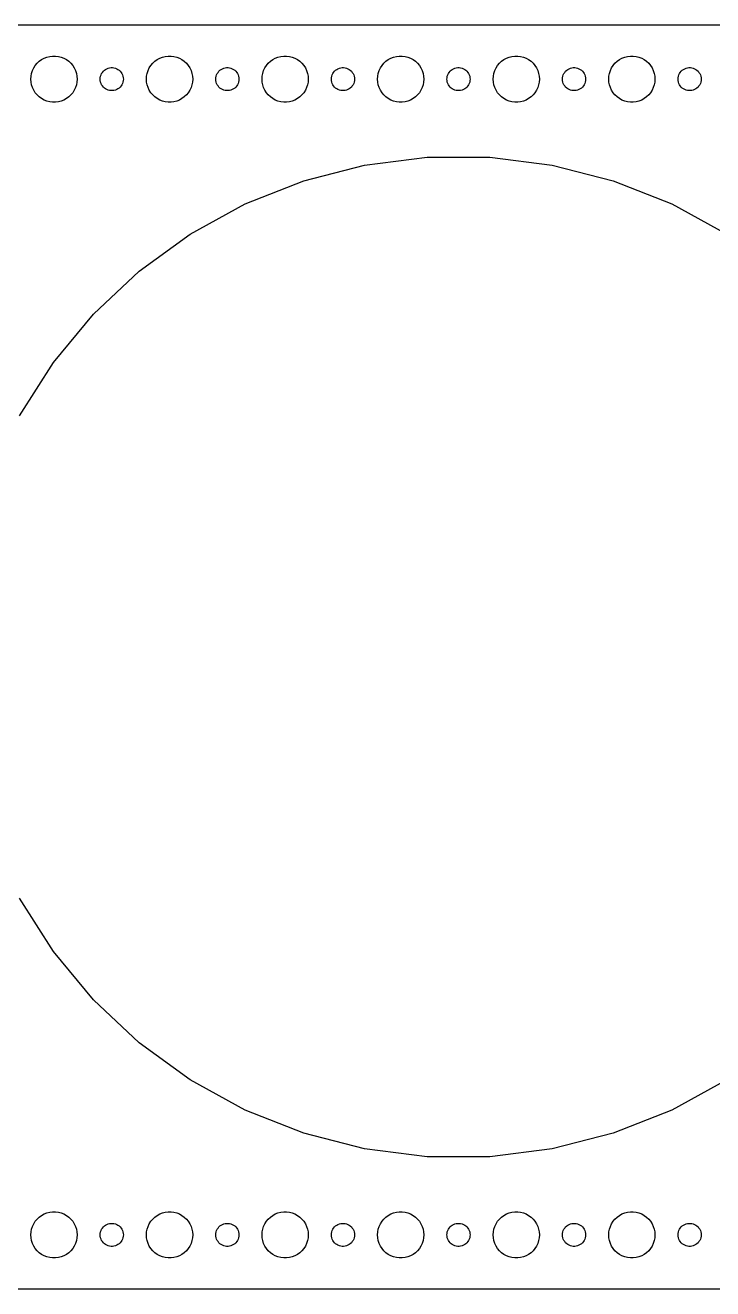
# Model space of a CAD drawing. Header units: metres. Extents: x -344 to 344, y -82 to 82.
# Drawn here: x 78.8 to 168, y -82 to 82 of the extents above; entities that cross this region are included whole.
import ezdxf

# ---------------------------------------------------------------- set-up
doc = ezdxf.new("R2010")
doc.units = ezdxf.units.M

msp = doc.modelspace()

# ---------------------------------------------------------------- linework, layer by layer
for p, q in [((339.814, 81.9901), (-339.814, 81.9901)), ((80.3131, 77.0536), (80.5877, 77.3115)), ((80.5877, 77.3115), (80.8925, 77.533)), ((80.8925, 77.533), (81.2227, 77.7145)), ((81.2227, 77.7145), (81.573, 77.8532)), ((81.573, 77.8532), (81.9379, 77.9469)), ((81.9379, 77.9469), (82.3116, 77.9941)), ((82.3116, 77.9941), (82.6884, 77.9941)), ((82.6884, 77.9941), (83.0621, 77.9469)), ((83.0621, 77.9469), (83.427, 77.8532)), ((83.427, 77.8532), (83.7773, 77.7145)), ((83.7773, 77.7145), (84.1075, 77.533)), ((84.1075, 77.533), (84.4123, 77.3115)), ((84.4123, 77.3115), (84.6869, 77.0536)), ((95.3131, 77.0536), (95.5877, 77.3115)), ((95.5877, 77.3115), (95.8925, 77.533)), ((95.8925, 77.533), (96.2227, 77.7145)), ((96.2227, 77.7145), (96.573, 77.8532)), ((96.573, 77.8532), (96.9379, 77.9469)), ((96.9379, 77.9469), (97.3116, 77.9941)), ((97.3116, 77.9941), (97.6884, 77.9941)), ((97.6884, 77.9941), (98.0621, 77.9469)), ((98.0621, 77.9469), (98.427, 77.8532)), ((98.427, 77.8532), (98.7773, 77.7145)), ((98.7773, 77.7145), (99.1075, 77.533)), ((99.1075, 77.533), (99.4123, 77.3115)), ((99.4123, 77.3115), (99.6869, 77.0536)), ((110.313, 77.0536), (110.588, 77.3115)), ((110.588, 77.3115), (110.893, 77.533)), ((110.893, 77.533), (111.223, 77.7145)), ((111.223, 77.7145), (111.573, 77.8532)), ((111.573, 77.8532), (111.938, 77.9469)), ((111.938, 77.9469), (112.312, 77.9941)), ((112.312, 77.9941), (112.688, 77.9941)), ((112.688, 77.9941), (113.062, 77.9469)), ((113.062, 77.9469), (113.427, 77.8532)), ((113.427, 77.8532), (113.777, 77.7145)), ((113.777, 77.7145), (114.107, 77.533)), ((114.107, 77.533), (114.412, 77.3115)), ((114.412, 77.3115), (114.687, 77.0536)), ((125.313, 77.0536), (125.588, 77.3115)), ((125.588, 77.3115), (125.893, 77.533)), ((125.893, 77.533), (126.223, 77.7145)), ((126.223, 77.7145), (126.573, 77.8532)), ((126.573, 77.8532), (126.938, 77.9469)), ((126.938, 77.9469), (127.312, 77.9941)), ((127.312, 77.9941), (127.688, 77.9941)), ((127.688, 77.9941), (128.062, 77.9469)), ((128.062, 77.9469), (128.427, 77.8532)), ((128.427, 77.8532), (128.777, 77.7145)), ((128.777, 77.7145), (129.107, 77.533)), ((129.107, 77.533), (129.412, 77.3115)), ((129.412, 77.3115), (129.687, 77.0536)), ((140.313, 77.0536), (140.588, 77.3115)), ((140.588, 77.3115), (140.893, 77.533)), ((140.893, 77.533), (141.223, 77.7145)), ((141.223, 77.7145), (141.573, 77.8532)), ((141.573, 77.8532), (141.938, 77.9469)), ((141.938, 77.9469), (142.312, 77.9941)), ((142.312, 77.9941), (142.688, 77.9941)), ((142.688, 77.9941), (143.062, 77.9469)), ((143.062, 77.9469), (143.427, 77.8532)), ((143.427, 77.8532), (143.777, 77.7145)), ((143.777, 77.7145), (144.107, 77.533)), ((144.107, 77.533), (144.412, 77.3115)), ((144.412, 77.3115), (144.687, 77.0536)), ((155.313, 77.0536), (155.588, 77.3115)), ((155.588, 77.3115), (155.893, 77.533)), ((155.893, 77.533), (156.223, 77.7145)), ((156.223, 77.7145), (156.573, 77.8532)), ((156.573, 77.8532), (156.938, 77.9469)), ((156.938, 77.9469), (157.312, 77.9941)), ((157.312, 77.9941), (157.688, 77.9941)), ((157.688, 77.9941), (158.062, 77.9469)), ((158.062, 77.9469), (158.427, 77.8532)), ((158.427, 77.8532), (158.777, 77.7145)), ((158.777, 77.7145), (159.107, 77.533)), ((159.107, 77.533), (159.412, 77.3115)), ((159.412, 77.3115), (159.687, 77.0536)), ((79.5237, 75.376), (79.5943, 75.7461)), ((79.5943, 75.7461), (79.7107, 76.1044)), ((79.7107, 76.1044), (79.8711, 76.4453)), ((79.8711, 76.4453), (80.073, 76.7634)), ((80.073, 76.7634), (80.3131, 77.0536)), ((84.6869, 77.0536), (84.927, 76.7634)), ((84.927, 76.7634), (85.1289, 76.4453)), ((85.1289, 76.4453), (85.2893, 76.1044)), ((85.2893, 76.1044), (85.4057, 75.7461)), ((85.4057, 75.7461), (85.4763, 75.376)), ((88.5471, 75.373), (88.6053, 75.5522)), ((88.6053, 75.5522), (88.6855, 75.7226)), ((88.6855, 75.7226), (88.7865, 75.8817)), ((88.7865, 75.8817), (88.9065, 76.0268)), ((88.9065, 76.0268), (89.0439, 76.1558)), ((89.0439, 76.1558), (89.1963, 76.2665)), ((89.1963, 76.2665), (89.3613, 76.3572)), ((89.3613, 76.3572), (89.5365, 76.4266)), ((89.5365, 76.4266), (89.7189, 76.4734)), ((89.7189, 76.4734), (89.9058, 76.497)), ((89.9058, 76.497), (90.0942, 76.497)), ((90.0942, 76.497), (90.2811, 76.4734)), ((90.2811, 76.4734), (90.4635, 76.4266)), ((90.4635, 76.4266), (90.6387, 76.3572)), ((90.6387, 76.3572), (90.8037, 76.2665)), ((90.8037, 76.2665), (90.9561, 76.1558)), ((90.9561, 76.1558), (91.0934, 76.0268)), ((91.0934, 76.0268), (91.2135, 75.8817)), ((91.2135, 75.8817), (91.3145, 75.7226)), ((91.3145, 75.7226), (91.3947, 75.5522)), ((91.3947, 75.5522), (91.4529, 75.373)), ((94.5237, 75.376), (94.5943, 75.7461)), ((94.5943, 75.7461), (94.7107, 76.1044)), ((94.7107, 76.1044), (94.8711, 76.4453)), ((94.8711, 76.4453), (95.073, 76.7634)), ((95.073, 76.7634), (95.3131, 77.0536)), ((99.6869, 77.0536), (99.927, 76.7634)), ((99.927, 76.7634), (100.129, 76.4453)), ((100.129, 76.4453), (100.289, 76.1044)), ((100.289, 76.1044), (100.406, 75.7461)), ((100.406, 75.7461), (100.476, 75.376)), ((103.547, 75.373), (103.605, 75.5522)), ((103.605, 75.5522), (103.686, 75.7226)), ((103.686, 75.7226), (103.786, 75.8817)), ((103.786, 75.8817), (103.907, 76.0268)), ((103.907, 76.0268), (104.044, 76.1558)), ((104.044, 76.1558), (104.196, 76.2665)), ((104.196, 76.2665), (104.361, 76.3572)), ((104.361, 76.3572), (104.536, 76.4266)), ((104.536, 76.4266), (104.719, 76.4734)), ((104.719, 76.4734), (104.906, 76.497)), ((104.906, 76.497), (105.094, 76.497)), ((105.094, 76.497), (105.281, 76.4734)), ((105.281, 76.4734), (105.464, 76.4266)), ((105.464, 76.4266), (105.639, 76.3572)), ((105.639, 76.3572), (105.804, 76.2665)), ((105.804, 76.2665), (105.956, 76.1558)), ((105.956, 76.1558), (106.093, 76.0268)), ((106.093, 76.0268), (106.214, 75.8817)), ((106.214, 75.8817), (106.314, 75.7226)), ((106.314, 75.7226), (106.395, 75.5522)), ((106.395, 75.5522), (106.453, 75.373)), ((109.524, 75.376), (109.594, 75.7461)), ((109.594, 75.7461), (109.711, 76.1044)), ((109.711, 76.1044), (109.871, 76.4453)), ((109.871, 76.4453), (110.073, 76.7634)), ((110.073, 76.7634), (110.313, 77.0536)), ((114.687, 77.0536), (114.927, 76.7634)), ((114.927, 76.7634), (115.129, 76.4453)), ((115.129, 76.4453), (115.289, 76.1044)), ((115.289, 76.1044), (115.406, 75.7461)), ((115.406, 75.7461), (115.476, 75.376)), ((118.547, 75.373), (118.605, 75.5522)), ((118.605, 75.5522), (118.686, 75.7226)), ((118.686, 75.7226), (118.786, 75.8817)), ((118.786, 75.8817), (118.907, 76.0268)), ((118.907, 76.0268), (119.044, 76.1558)), ((119.044, 76.1558), (119.196, 76.2665)), ((119.196, 76.2665), (119.361, 76.3572)), ((119.361, 76.3572), (119.536, 76.4266)), ((119.536, 76.4266), (119.719, 76.4734)), ((119.719, 76.4734), (119.906, 76.497)), ((119.906, 76.497), (120.094, 76.497)), ((120.094, 76.497), (120.281, 76.4734)), ((120.281, 76.4734), (120.464, 76.4266)), ((120.464, 76.4266), (120.639, 76.3572)), ((120.639, 76.3572), (120.804, 76.2665)), ((120.804, 76.2665), (120.956, 76.1558)), ((120.956, 76.1558), (121.093, 76.0268)), ((121.093, 76.0268), (121.214, 75.8817)), ((121.214, 75.8817), (121.314, 75.7226)), ((121.314, 75.7226), (121.395, 75.5522)), ((121.395, 75.5522), (121.453, 75.373)), ((124.524, 75.376), (124.594, 75.7461)), ((124.594, 75.7461), (124.711, 76.1044)), ((124.711, 76.1044), (124.871, 76.4453)), ((124.871, 76.4453), (125.073, 76.7634)), ((125.073, 76.7634), (125.313, 77.0536)), ((129.687, 77.0536), (129.927, 76.7634)), ((129.927, 76.7634), (130.129, 76.4453)), ((130.129, 76.4453), (130.289, 76.1044)), ((130.289, 76.1044), (130.406, 75.7461)), ((130.406, 75.7461), (130.476, 75.376)), ((133.547, 75.373), (133.605, 75.5522)), ((133.605, 75.5522), (133.686, 75.7226)), ((133.686, 75.7226), (133.786, 75.8817)), ((133.786, 75.8817), (133.907, 76.0268)), ((133.907, 76.0268), (134.044, 76.1558)), ((134.044, 76.1558), (134.196, 76.2665)), ((134.196, 76.2665), (134.361, 76.3572)), ((134.361, 76.3572), (134.536, 76.4266)), ((134.536, 76.4266), (134.719, 76.4734)), ((134.719, 76.4734), (134.906, 76.497)), ((134.906, 76.497), (135.094, 76.497)), ((135.094, 76.497), (135.281, 76.4734)), ((135.281, 76.4734), (135.464, 76.4266)), ((135.464, 76.4266), (135.639, 76.3572)), ((135.639, 76.3572), (135.804, 76.2665)), ((135.804, 76.2665), (135.956, 76.1558)), ((135.956, 76.1558), (136.093, 76.0268)), ((136.093, 76.0268), (136.214, 75.8817)), ((136.214, 75.8817), (136.314, 75.7226)), ((136.314, 75.7226), (136.395, 75.5522)), ((136.395, 75.5522), (136.453, 75.373)), ((139.524, 75.376), (139.594, 75.7461)), ((139.594, 75.7461), (139.711, 76.1044)), ((139.711, 76.1044), (139.871, 76.4453)), ((139.871, 76.4453), (140.073, 76.7634)), ((140.073, 76.7634), (140.313, 77.0536)), ((144.687, 77.0536), (144.927, 76.7634)), ((144.927, 76.7634), (145.129, 76.4453)), ((145.129, 76.4453), (145.289, 76.1044)), ((145.289, 76.1044), (145.406, 75.7461)), ((145.406, 75.7461), (145.476, 75.376)), ((148.547, 75.373), (148.605, 75.5522)), ((148.605, 75.5522), (148.686, 75.7226)), ((148.686, 75.7226), (148.786, 75.8817)), ((148.786, 75.8817), (148.907, 76.0268)), ((148.907, 76.0268), (149.044, 76.1558)), ((149.044, 76.1558), (149.196, 76.2665)), ((149.196, 76.2665), (149.361, 76.3572)), ((149.361, 76.3572), (149.536, 76.4266)), ((149.536, 76.4266), (149.719, 76.4734)), ((149.719, 76.4734), (149.906, 76.497)), ((149.906, 76.497), (150.094, 76.497)), ((150.094, 76.497), (150.281, 76.4734)), ((150.281, 76.4734), (150.464, 76.4266)), ((150.464, 76.4266), (150.639, 76.3572)), ((150.639, 76.3572), (150.804, 76.2665)), ((150.804, 76.2665), (150.956, 76.1558)), ((150.956, 76.1558), (151.093, 76.0268)), ((151.093, 76.0268), (151.214, 75.8817)), ((151.214, 75.8817), (151.314, 75.7226)), ((151.314, 75.7226), (151.395, 75.5522)), ((151.395, 75.5522), (151.453, 75.373)), ((154.524, 75.376), (154.594, 75.7461)), ((154.594, 75.7461), (154.711, 76.1044)), ((154.711, 76.1044), (154.871, 76.4453)), ((154.871, 76.4453), (155.073, 76.7634)), ((155.073, 76.7634), (155.313, 77.0536)), ((159.687, 77.0536), (159.927, 76.7634)), ((159.927, 76.7634), (160.129, 76.4453)), ((160.129, 76.4453), (160.289, 76.1044)), ((160.289, 76.1044), (160.406, 75.7461)), ((160.406, 75.7461), (160.476, 75.376)), ((163.547, 75.373), (163.605, 75.5522)), ((163.605, 75.5522), (163.686, 75.7226)), ((163.686, 75.7226), (163.786, 75.8817)), ((163.786, 75.8817), (163.907, 76.0268)), ((163.907, 76.0268), (164.044, 76.1558)), ((164.044, 76.1558), (164.196, 76.2665)), ((164.196, 76.2665), (164.361, 76.3572)), ((164.361, 76.3572), (164.536, 76.4266)), ((164.536, 76.4266), (164.719, 76.4734)), ((164.719, 76.4734), (164.906, 76.497)), ((164.906, 76.497), (165.094, 76.497)), ((165.094, 76.497), (165.281, 76.4734)), ((165.281, 76.4734), (165.464, 76.4266)), ((165.464, 76.4266), (165.639, 76.3572)), ((165.639, 76.3572), (165.804, 76.2665)), ((165.804, 76.2665), (165.956, 76.1558)), ((165.956, 76.1558), (166.093, 76.0268)), ((166.093, 76.0268), (166.214, 75.8817)), ((166.214, 75.8817), (166.314, 75.7226)), ((166.314, 75.7226), (166.395, 75.5522)), ((166.395, 75.5522), (166.453, 75.373)), ((79.5, 75), (79.5237, 75.376)), ((79.5237, 74.624), (79.5, 75)), ((79.5943, 74.2539), (79.5237, 74.624)), ((79.7107, 73.8956), (79.5943, 74.2539)), ((79.8711, 73.5547), (79.7107, 73.8956)), ((85.2893, 73.8956), (85.1289, 73.5547)), ((85.4057, 74.2539), (85.2893, 73.8956)), ((85.4763, 74.624), (85.4057, 74.2539)), ((85.4763, 75.376), (85.5, 75)), ((85.5, 75), (85.4763, 74.624)), ((88.5, 75), (88.5118, 75.188)), ((88.5118, 74.812), (88.5, 75)), ((88.5118, 75.188), (88.5471, 75.373)), ((88.5471, 74.627), (88.5118, 74.812)), ((88.6053, 74.4478), (88.5471, 74.627)), ((88.6855, 74.2774), (88.6053, 74.4478)), ((88.7865, 74.1183), (88.6855, 74.2774)), ((88.9065, 73.9732), (88.7865, 74.1183)), ((89.0439, 73.8442), (88.9065, 73.9732)), ((89.1963, 73.7335), (89.0439, 73.8442)), ((90.9561, 73.8442), (90.8037, 73.7335)), ((91.0934, 73.9732), (90.9561, 73.8442)), ((91.2135, 74.1183), (91.0934, 73.9732)), ((91.3145, 74.2774), (91.2135, 74.1183)), ((91.3947, 74.4478), (91.3145, 74.2774)), ((91.4529, 74.627), (91.3947, 74.4478)), ((91.4529, 75.373), (91.4882, 75.188)), ((91.4882, 74.812), (91.4529, 74.627)), ((91.4882, 75.188), (91.5, 75)), ((91.5, 75), (91.4882, 74.812)), ((94.5, 75), (94.5237, 75.376)), ((94.5237, 74.624), (94.5, 75)), ((94.5943, 74.2539), (94.5237, 74.624)), ((94.7107, 73.8956), (94.5943, 74.2539)), ((94.8711, 73.5547), (94.7107, 73.8956)), ((100.289, 73.8956), (100.129, 73.5547)), ((100.406, 74.2539), (100.289, 73.8956)), ((100.476, 74.624), (100.406, 74.2539)), ((100.476, 75.376), (100.5, 75)), ((100.5, 75), (100.476, 74.624)), ((103.5, 75), (103.512, 75.188)), ((103.512, 74.812), (103.5, 75)), ((103.512, 75.188), (103.547, 75.373)), ((103.547, 74.627), (103.512, 74.812)), ((103.605, 74.4478), (103.547, 74.627)), ((103.686, 74.2774), (103.605, 74.4478)), ((103.786, 74.1183), (103.686, 74.2774)), ((103.907, 73.9732), (103.786, 74.1183)), ((104.044, 73.8442), (103.907, 73.9732)), ((104.196, 73.7335), (104.044, 73.8442)), ((105.956, 73.8442), (105.804, 73.7335)), ((106.093, 73.9732), (105.956, 73.8442)), ((106.214, 74.1183), (106.093, 73.9732)), ((106.314, 74.2774), (106.214, 74.1183)), ((106.395, 74.4478), (106.314, 74.2774)), ((106.453, 74.627), (106.395, 74.4478)), ((106.453, 75.373), (106.488, 75.188)), ((106.488, 74.812), (106.453, 74.627)), ((106.488, 75.188), (106.5, 75)), ((106.5, 75), (106.488, 74.812)), ((109.5, 75), (109.524, 75.376)), ((109.524, 74.624), (109.5, 75)), ((109.594, 74.2539), (109.524, 74.624)), ((109.711, 73.8956), (109.594, 74.2539)), ((109.871, 73.5547), (109.711, 73.8956)), ((115.289, 73.8956), (115.129, 73.5547)), ((115.406, 74.2539), (115.289, 73.8956)), ((115.476, 74.624), (115.406, 74.2539)), ((115.476, 75.376), (115.5, 75)), ((115.5, 75), (115.476, 74.624)), ((118.5, 75), (118.512, 75.188)), ((118.512, 74.812), (118.5, 75)), ((118.512, 75.188), (118.547, 75.373)), ((118.547, 74.627), (118.512, 74.812)), ((118.605, 74.4478), (118.547, 74.627)), ((118.686, 74.2774), (118.605, 74.4478)), ((118.786, 74.1183), (118.686, 74.2774)), ((118.907, 73.9732), (118.786, 74.1183)), ((119.044, 73.8442), (118.907, 73.9732)), ((119.196, 73.7335), (119.044, 73.8442)), ((120.956, 73.8442), (120.804, 73.7335)), ((121.093, 73.9732), (120.956, 73.8442)), ((121.214, 74.1183), (121.093, 73.9732)), ((121.314, 74.2774), (121.214, 74.1183)), ((121.395, 74.4478), (121.314, 74.2774)), ((121.453, 74.627), (121.395, 74.4478)), ((121.453, 75.373), (121.488, 75.188)), ((121.488, 74.812), (121.453, 74.627)), ((121.488, 75.188), (121.5, 75)), ((121.5, 75), (121.488, 74.812)), ((124.5, 75), (124.524, 75.376)), ((124.524, 74.624), (124.5, 75)), ((124.594, 74.2539), (124.524, 74.624)), ((124.711, 73.8956), (124.594, 74.2539)), ((124.871, 73.5547), (124.711, 73.8956)), ((130.289, 73.8956), (130.129, 73.5547)), ((130.406, 74.2539), (130.289, 73.8956)), ((130.476, 74.624), (130.406, 74.2539)), ((130.476, 75.376), (130.5, 75)), ((130.5, 75), (130.476, 74.624)), ((133.5, 75), (133.512, 75.188)), ((133.512, 74.812), (133.5, 75)), ((133.512, 75.188), (133.547, 75.373)), ((133.547, 74.627), (133.512, 74.812)), ((133.605, 74.4478), (133.547, 74.627)), ((133.686, 74.2774), (133.605, 74.4478)), ((133.786, 74.1183), (133.686, 74.2774)), ((133.907, 73.9732), (133.786, 74.1183)), ((134.044, 73.8442), (133.907, 73.9732)), ((134.196, 73.7335), (134.044, 73.8442)), ((135.956, 73.8442), (135.804, 73.7335)), ((136.093, 73.9732), (135.956, 73.8442)), ((136.214, 74.1183), (136.093, 73.9732)), ((136.314, 74.2774), (136.214, 74.1183)), ((136.395, 74.4478), (136.314, 74.2774)), ((136.453, 74.627), (136.395, 74.4478)), ((136.453, 75.373), (136.488, 75.188)), ((136.488, 74.812), (136.453, 74.627)), ((136.488, 75.188), (136.5, 75)), ((136.5, 75), (136.488, 74.812)), ((139.5, 75), (139.524, 75.376)), ((139.524, 74.624), (139.5, 75)), ((139.594, 74.2539), (139.524, 74.624)), ((139.711, 73.8956), (139.594, 74.2539)), ((139.871, 73.5547), (139.711, 73.8956)), ((145.289, 73.8956), (145.129, 73.5547)), ((145.406, 74.2539), (145.289, 73.8956)), ((145.476, 74.624), (145.406, 74.2539)), ((145.476, 75.376), (145.5, 75)), ((145.5, 75), (145.476, 74.624)), ((148.5, 75), (148.512, 75.188)), ((148.512, 74.812), (148.5, 75)), ((148.512, 75.188), (148.547, 75.373)), ((148.547, 74.627), (148.512, 74.812)), ((148.605, 74.4478), (148.547, 74.627)), ((148.686, 74.2774), (148.605, 74.4478)), ((148.786, 74.1183), (148.686, 74.2774)), ((148.907, 73.9732), (148.786, 74.1183)), ((149.044, 73.8442), (148.907, 73.9732)), ((149.196, 73.7335), (149.044, 73.8442)), ((150.956, 73.8442), (150.804, 73.7335)), ((151.093, 73.9732), (150.956, 73.8442)), ((151.214, 74.1183), (151.093, 73.9732)), ((151.314, 74.2774), (151.214, 74.1183)), ((151.395, 74.4478), (151.314, 74.2774)), ((151.453, 74.627), (151.395, 74.4478)), ((151.453, 75.373), (151.488, 75.188)), ((151.488, 74.812), (151.453, 74.627)), ((151.488, 75.188), (151.5, 75)), ((151.5, 75), (151.488, 74.812)), ((154.5, 75), (154.524, 75.376)), ((154.524, 74.624), (154.5, 75)), ((154.594, 74.2539), (154.524, 74.624)), ((154.711, 73.8956), (154.594, 74.2539)), ((154.871, 73.5547), (154.711, 73.8956)), ((160.289, 73.8956), (160.129, 73.5547)), ((160.406, 74.2539), (160.289, 73.8956)), ((160.476, 74.624), (160.406, 74.2539)), ((160.476, 75.376), (160.5, 75)), ((160.5, 75), (160.476, 74.624)), ((163.5, 75), (163.512, 75.188)), ((163.512, 74.812), (163.5, 75)), ((163.512, 75.188), (163.547, 75.373)), ((163.547, 74.627), (163.512, 74.812)), ((163.605, 74.4478), (163.547, 74.627)), ((163.686, 74.2774), (163.605, 74.4478)), ((163.786, 74.1183), (163.686, 74.2774)), ((163.907, 73.9732), (163.786, 74.1183)), ((164.044, 73.8442), (163.907, 73.9732)), ((164.196, 73.7335), (164.044, 73.8442)), ((165.956, 73.8442), (165.804, 73.7335)), ((166.093, 73.9732), (165.956, 73.8442)), ((166.214, 74.1183), (166.093, 73.9732)), ((166.314, 74.2774), (166.214, 74.1183)), ((166.395, 74.4478), (166.314, 74.2774)), ((166.453, 74.627), (166.395, 74.4478)), ((166.453, 75.373), (166.488, 75.188)), ((166.488, 74.812), (166.453, 74.627)), ((166.488, 75.188), (166.5, 75)), ((166.5, 75), (166.488, 74.812)), ((80.073, 73.2366), (79.8711, 73.5547)), ((80.3131, 72.9464), (80.073, 73.2366)), ((80.5877, 72.6885), (80.3131, 72.9464)), ((80.8925, 72.467), (80.5877, 72.6885)), ((81.2227, 72.2855), (80.8925, 72.467)), ((81.573, 72.1468), (81.2227, 72.2855)), ((83.7773, 72.2855), (83.427, 72.1468)), ((84.1075, 72.467), (83.7773, 72.2855)), ((84.4123, 72.6885), (84.1075, 72.467)), ((84.6869, 72.9464), (84.4123, 72.6885)), ((84.927, 73.2366), (84.6869, 72.9464)), ((85.1289, 73.5547), (84.927, 73.2366)), ((89.3613, 73.6428), (89.1963, 73.7335)), ((89.5365, 73.5734), (89.3613, 73.6428)), ((89.7189, 73.5266), (89.5365, 73.5734)), ((89.9058, 73.503), (89.7189, 73.5266)), ((90.0942, 73.503), (89.9058, 73.503)), ((90.2811, 73.5266), (90.0942, 73.503)), ((90.4635, 73.5734), (90.2811, 73.5266)), ((90.6387, 73.6428), (90.4635, 73.5734)), ((90.8037, 73.7335), (90.6387, 73.6428)), ((95.073, 73.2366), (94.8711, 73.5547)), ((95.3131, 72.9464), (95.073, 73.2366)), ((95.5877, 72.6885), (95.3131, 72.9464)), ((95.8925, 72.467), (95.5877, 72.6885)), ((96.2227, 72.2855), (95.8925, 72.467)), ((96.573, 72.1468), (96.2227, 72.2855)), ((98.7773, 72.2855), (98.427, 72.1468)), ((99.1075, 72.467), (98.7773, 72.2855)), ((99.4123, 72.6885), (99.1075, 72.467)), ((99.6869, 72.9464), (99.4123, 72.6885)), ((99.927, 73.2366), (99.6869, 72.9464)), ((100.129, 73.5547), (99.927, 73.2366)), ((104.361, 73.6428), (104.196, 73.7335)), ((104.536, 73.5734), (104.361, 73.6428)), ((104.719, 73.5266), (104.536, 73.5734)), ((104.906, 73.503), (104.719, 73.5266)), ((105.094, 73.503), (104.906, 73.503)), ((105.281, 73.5266), (105.094, 73.503)), ((105.464, 73.5734), (105.281, 73.5266)), ((105.639, 73.6428), (105.464, 73.5734)), ((105.804, 73.7335), (105.639, 73.6428)), ((110.073, 73.2366), (109.871, 73.5547)), ((110.313, 72.9464), (110.073, 73.2366)), ((110.588, 72.6885), (110.313, 72.9464)), ((110.893, 72.467), (110.588, 72.6885)), ((111.223, 72.2855), (110.893, 72.467)), ((111.573, 72.1468), (111.223, 72.2855)), ((113.777, 72.2855), (113.427, 72.1468)), ((114.107, 72.467), (113.777, 72.2855)), ((114.412, 72.6885), (114.107, 72.467)), ((114.687, 72.9464), (114.412, 72.6885)), ((114.927, 73.2366), (114.687, 72.9464)), ((115.129, 73.5547), (114.927, 73.2366)), ((119.361, 73.6428), (119.196, 73.7335)), ((119.536, 73.5734), (119.361, 73.6428)), ((119.719, 73.5266), (119.536, 73.5734)), ((119.906, 73.503), (119.719, 73.5266)), ((120.094, 73.503), (119.906, 73.503)), ((120.281, 73.5266), (120.094, 73.503)), ((120.464, 73.5734), (120.281, 73.5266)), ((120.639, 73.6428), (120.464, 73.5734)), ((120.804, 73.7335), (120.639, 73.6428)), ((125.073, 73.2366), (124.871, 73.5547)), ((125.313, 72.9464), (125.073, 73.2366)), ((125.588, 72.6885), (125.313, 72.9464)), ((125.893, 72.467), (125.588, 72.6885)), ((126.223, 72.2855), (125.893, 72.467)), ((126.573, 72.1468), (126.223, 72.2855)), ((128.777, 72.2855), (128.427, 72.1468)), ((129.107, 72.467), (128.777, 72.2855)), ((129.412, 72.6885), (129.107, 72.467)), ((129.687, 72.9464), (129.412, 72.6885)), ((129.927, 73.2366), (129.687, 72.9464)), ((130.129, 73.5547), (129.927, 73.2366)), ((134.361, 73.6428), (134.196, 73.7335)), ((134.536, 73.5734), (134.361, 73.6428)), ((134.719, 73.5266), (134.536, 73.5734)), ((134.906, 73.503), (134.719, 73.5266)), ((135.094, 73.503), (134.906, 73.503)), ((135.281, 73.5266), (135.094, 73.503)), ((135.464, 73.5734), (135.281, 73.5266)), ((135.639, 73.6428), (135.464, 73.5734)), ((135.804, 73.7335), (135.639, 73.6428)), ((140.073, 73.2366), (139.871, 73.5547)), ((140.313, 72.9464), (140.073, 73.2366)), ((140.588, 72.6885), (140.313, 72.9464)), ((140.893, 72.467), (140.588, 72.6885)), ((141.223, 72.2855), (140.893, 72.467)), ((141.573, 72.1468), (141.223, 72.2855)), ((143.777, 72.2855), (143.427, 72.1468)), ((144.107, 72.467), (143.777, 72.2855)), ((144.412, 72.6885), (144.107, 72.467)), ((144.687, 72.9464), (144.412, 72.6885)), ((144.927, 73.2366), (144.687, 72.9464)), ((145.129, 73.5547), (144.927, 73.2366)), ((149.361, 73.6428), (149.196, 73.7335)), ((149.536, 73.5734), (149.361, 73.6428)), ((149.719, 73.5266), (149.536, 73.5734)), ((149.906, 73.503), (149.719, 73.5266)), ((150.094, 73.503), (149.906, 73.503)), ((150.281, 73.5266), (150.094, 73.503)), ((150.464, 73.5734), (150.281, 73.5266)), ((150.639, 73.6428), (150.464, 73.5734)), ((150.804, 73.7335), (150.639, 73.6428)), ((155.073, 73.2366), (154.871, 73.5547)), ((155.313, 72.9464), (155.073, 73.2366)), ((155.588, 72.6885), (155.313, 72.9464)), ((155.893, 72.467), (155.588, 72.6885)), ((156.223, 72.2855), (155.893, 72.467)), ((156.573, 72.1468), (156.223, 72.2855)), ((158.777, 72.2855), (158.427, 72.1468)), ((159.107, 72.467), (158.777, 72.2855)), ((159.412, 72.6885), (159.107, 72.467)), ((159.687, 72.9464), (159.412, 72.6885)), ((159.927, 73.2366), (159.687, 72.9464)), ((160.129, 73.5547), (159.927, 73.2366)), ((164.361, 73.6428), (164.196, 73.7335)), ((164.536, 73.5734), (164.361, 73.6428)), ((164.719, 73.5266), (164.536, 73.5734)), ((164.906, 73.503), (164.719, 73.5266)), ((165.094, 73.503), (164.906, 73.503)), ((165.281, 73.5266), (165.094, 73.503)), ((165.464, 73.5734), (165.281, 73.5266)), ((165.639, 73.6428), (165.464, 73.5734)), ((165.804, 73.7335), (165.639, 73.6428)), ((81.9379, 72.0531), (81.573, 72.1468)), ((82.3116, 72.0059), (81.9379, 72.0531)), ((82.6884, 72.0059), (82.3116, 72.0059)), ((83.0621, 72.0531), (82.6884, 72.0059)), ((83.427, 72.1468), (83.0621, 72.0531)), ((96.9379, 72.0531), (96.573, 72.1468)), ((97.3116, 72.0059), (96.9379, 72.0531)), ((97.6884, 72.0059), (97.3116, 72.0059)), ((98.0621, 72.0531), (97.6884, 72.0059)), ((98.427, 72.1468), (98.0621, 72.0531)), ((111.938, 72.0531), (111.573, 72.1468)), ((112.312, 72.0059), (111.938, 72.0531)), ((112.688, 72.0059), (112.312, 72.0059)), ((113.062, 72.0531), (112.688, 72.0059)), ((113.427, 72.1468), (113.062, 72.0531)), ((126.938, 72.0531), (126.573, 72.1468)), ((127.312, 72.0059), (126.938, 72.0531)), ((127.688, 72.0059), (127.312, 72.0059)), ((128.062, 72.0531), (127.688, 72.0059)), ((128.427, 72.1468), (128.062, 72.0531)), ((141.938, 72.0531), (141.573, 72.1468)), ((142.312, 72.0059), (141.938, 72.0531)), ((142.688, 72.0059), (142.312, 72.0059)), ((143.062, 72.0531), (142.688, 72.0059)), ((143.427, 72.1468), (143.062, 72.0531)), ((156.938, 72.0531), (156.573, 72.1468)), ((157.312, 72.0059), (156.938, 72.0531)), ((157.688, 72.0059), (157.312, 72.0059)), ((158.062, 72.0531), (157.688, 72.0059)), ((158.427, 72.1468), (158.062, 72.0531)), ((122.82, 63.8487), (130.919, 64.8717)), ((130.919, 64.8717), (139.081, 64.8717)), ((139.081, 64.8717), (147.18, 63.8487)), ((114.914, 61.8187), (122.82, 63.8487)), ((147.18, 63.8487), (155.086, 61.8187)), ((107.324, 58.8138), (114.914, 61.8187)), ((155.086, 61.8187), (162.676, 58.8138)), ((100.171, 54.8813), (107.324, 58.8138)), ((162.676, 58.8138), (169.829, 54.8813)), ((93.5674, 50.0834), (100.171, 54.8813)), ((87.617, 44.4956), (93.5674, 50.0834)), ((82.4139, 38.206), (87.617, 44.4956)), ((78.0401, 31.314), (82.4139, 38.206)), ((82.4139, -38.206), (78.0401, -31.314)), ((87.617, -44.4956), (82.4139, -38.206)), ((93.5674, -50.0834), (87.617, -44.4956)), ((100.171, -54.8813), (93.5674, -50.0834)), ((107.324, -58.8138), (100.171, -54.8813)), ((169.829, -54.8813), (162.676, -58.8138)), ((114.914, -61.8187), (107.324, -58.8138)), ((162.676, -58.8138), (155.086, -61.8187)), ((122.82, -63.8487), (114.914, -61.8187)), ((155.086, -61.8187), (147.18, -63.8487)), ((130.919, -64.8717), (122.82, -63.8487)), ((147.18, -63.8487), (139.081, -64.8717)), ((139.081, -64.8717), (130.919, -64.8717)), ((81.2227, -72.2855), (81.573, -72.1468)), ((81.573, -72.1468), (81.9379, -72.0531)), ((81.9379, -72.0531), (82.3116, -72.0059)), ((82.3116, -72.0059), (82.6884, -72.0059)), ((82.6884, -72.0059), (83.0621, -72.0531)), ((83.0621, -72.0531), (83.427, -72.1468)), ((83.427, -72.1468), (83.7773, -72.2855)), ((96.2227, -72.2855), (96.573, -72.1468)), ((96.573, -72.1468), (96.9379, -72.0531)), ((96.9379, -72.0531), (97.3116, -72.0059)), ((97.3116, -72.0059), (97.6884, -72.0059)), ((97.6884, -72.0059), (98.0621, -72.0531)), ((98.0621, -72.0531), (98.427, -72.1468)), ((98.427, -72.1468), (98.7773, -72.2855)), ((111.223, -72.2855), (111.573, -72.1468)), ((111.573, -72.1468), (111.938, -72.0531)), ((111.938, -72.0531), (112.312, -72.0059)), ((112.312, -72.0059), (112.688, -72.0059)), ((112.688, -72.0059), (113.062, -72.0531)), ((113.062, -72.0531), (113.427, -72.1468)), ((113.427, -72.1468), (113.777, -72.2855)), ((126.223, -72.2855), (126.573, -72.1468)), ((126.573, -72.1468), (126.938, -72.0531)), ((126.938, -72.0531), (127.312, -72.0059)), ((127.312, -72.0059), (127.688, -72.0059)), ((127.688, -72.0059), (128.062, -72.0531)), ((128.062, -72.0531), (128.427, -72.1468)), ((128.427, -72.1468), (128.777, -72.2855)), ((141.223, -72.2855), (141.573, -72.1468)), ((141.573, -72.1468), (141.938, -72.0531)), ((141.938, -72.0531), (142.312, -72.0059)), ((142.312, -72.0059), (142.688, -72.0059)), ((142.688, -72.0059), (143.062, -72.0531)), ((143.062, -72.0531), (143.427, -72.1468)), ((143.427, -72.1468), (143.777, -72.2855)), ((156.223, -72.2855), (156.573, -72.1468)), ((156.573, -72.1468), (156.938, -72.0531)), ((156.938, -72.0531), (157.312, -72.0059)), ((157.312, -72.0059), (157.688, -72.0059)), ((157.688, -72.0059), (158.062, -72.0531)), ((158.062, -72.0531), (158.427, -72.1468)), ((158.427, -72.1468), (158.777, -72.2855)), ((79.7107, -73.8956), (79.8711, -73.5547)), ((79.8711, -73.5547), (80.073, -73.2366)), ((80.073, -73.2366), (80.3131, -72.9464)), ((80.3131, -72.9464), (80.5877, -72.6885)), ((80.5877, -72.6885), (80.8925, -72.467)), ((80.8925, -72.467), (81.2227, -72.2855)), ((83.7773, -72.2855), (84.1075, -72.467)), ((84.1075, -72.467), (84.4123, -72.6885)), ((84.4123, -72.6885), (84.6869, -72.9464)), ((84.6869, -72.9464), (84.927, -73.2366)), ((84.927, -73.2366), (85.1289, -73.5547)), ((85.1289, -73.5547), (85.2893, -73.8956)), ((89.0439, -73.8442), (89.1963, -73.7335)), ((89.1963, -73.7335), (89.3613, -73.6428)), ((89.3613, -73.6428), (89.5365, -73.5734)), ((89.5365, -73.5734), (89.7189, -73.5266)), ((89.7189, -73.5266), (89.9058, -73.503)), ((89.9058, -73.503), (90.0942, -73.503)), ((90.0942, -73.503), (90.2811, -73.5266)), ((90.2811, -73.5266), (90.4635, -73.5734)), ((90.4635, -73.5734), (90.6387, -73.6428)), ((90.6387, -73.6428), (90.8037, -73.7335)), ((90.8037, -73.7335), (90.9561, -73.8442)), ((94.7107, -73.8956), (94.8711, -73.5547)), ((94.8711, -73.5547), (95.073, -73.2366)), ((95.073, -73.2366), (95.3131, -72.9464)), ((95.3131, -72.9464), (95.5877, -72.6885)), ((95.5877, -72.6885), (95.8925, -72.467)), ((95.8925, -72.467), (96.2227, -72.2855)), ((98.7773, -72.2855), (99.1075, -72.467)), ((99.1075, -72.467), (99.4123, -72.6885)), ((99.4123, -72.6885), (99.6869, -72.9464)), ((99.6869, -72.9464), (99.927, -73.2366)), ((99.927, -73.2366), (100.129, -73.5547)), ((100.129, -73.5547), (100.289, -73.8956)), ((104.044, -73.8442), (104.196, -73.7335)), ((104.196, -73.7335), (104.361, -73.6428)), ((104.361, -73.6428), (104.536, -73.5734)), ((104.536, -73.5734), (104.719, -73.5266)), ((104.719, -73.5266), (104.906, -73.503)), ((104.906, -73.503), (105.094, -73.503)), ((105.094, -73.503), (105.281, -73.5266)), ((105.281, -73.5266), (105.464, -73.5734)), ((105.464, -73.5734), (105.639, -73.6428)), ((105.639, -73.6428), (105.804, -73.7335)), ((105.804, -73.7335), (105.956, -73.8442)), ((109.711, -73.8956), (109.871, -73.5547)), ((109.871, -73.5547), (110.073, -73.2366)), ((110.073, -73.2366), (110.313, -72.9464)), ((110.313, -72.9464), (110.588, -72.6885)), ((110.588, -72.6885), (110.893, -72.467)), ((110.893, -72.467), (111.223, -72.2855)), ((113.777, -72.2855), (114.107, -72.467)), ((114.107, -72.467), (114.412, -72.6885)), ((114.412, -72.6885), (114.687, -72.9464)), ((114.687, -72.9464), (114.927, -73.2366)), ((114.927, -73.2366), (115.129, -73.5547)), ((115.129, -73.5547), (115.289, -73.8956)), ((119.044, -73.8442), (119.196, -73.7335)), ((119.196, -73.7335), (119.361, -73.6428)), ((119.361, -73.6428), (119.536, -73.5734)), ((119.536, -73.5734), (119.719, -73.5266)), ((119.719, -73.5266), (119.906, -73.503)), ((119.906, -73.503), (120.094, -73.503)), ((120.094, -73.503), (120.281, -73.5266)), ((120.281, -73.5266), (120.464, -73.5734)), ((120.464, -73.5734), (120.639, -73.6428)), ((120.639, -73.6428), (120.804, -73.7335)), ((120.804, -73.7335), (120.956, -73.8442)), ((124.711, -73.8956), (124.871, -73.5547)), ((124.871, -73.5547), (125.073, -73.2366)), ((125.073, -73.2366), (125.313, -72.9464)), ((125.313, -72.9464), (125.588, -72.6885)), ((125.588, -72.6885), (125.893, -72.467)), ((125.893, -72.467), (126.223, -72.2855)), ((128.777, -72.2855), (129.107, -72.467)), ((129.107, -72.467), (129.412, -72.6885)), ((129.412, -72.6885), (129.687, -72.9464)), ((129.687, -72.9464), (129.927, -73.2366)), ((129.927, -73.2366), (130.129, -73.5547)), ((130.129, -73.5547), (130.289, -73.8956)), ((134.044, -73.8442), (134.196, -73.7335)), ((134.196, -73.7335), (134.361, -73.6428)), ((134.361, -73.6428), (134.536, -73.5734)), ((134.536, -73.5734), (134.719, -73.5266)), ((134.719, -73.5266), (134.906, -73.503)), ((134.906, -73.503), (135.094, -73.503)), ((135.094, -73.503), (135.281, -73.5266)), ((135.281, -73.5266), (135.464, -73.5734)), ((135.464, -73.5734), (135.639, -73.6428)), ((135.639, -73.6428), (135.804, -73.7335)), ((135.804, -73.7335), (135.956, -73.8442)), ((139.711, -73.8956), (139.871, -73.5547)), ((139.871, -73.5547), (140.073, -73.2366)), ((140.073, -73.2366), (140.313, -72.9464)), ((140.313, -72.9464), (140.588, -72.6885)), ((140.588, -72.6885), (140.893, -72.467)), ((140.893, -72.467), (141.223, -72.2855)), ((143.777, -72.2855), (144.107, -72.467)), ((144.107, -72.467), (144.412, -72.6885)), ((144.412, -72.6885), (144.687, -72.9464)), ((144.687, -72.9464), (144.927, -73.2366)), ((144.927, -73.2366), (145.129, -73.5547)), ((145.129, -73.5547), (145.289, -73.8956)), ((149.044, -73.8442), (149.196, -73.7335)), ((149.196, -73.7335), (149.361, -73.6428)), ((149.361, -73.6428), (149.536, -73.5734)), ((149.536, -73.5734), (149.719, -73.5266)), ((149.719, -73.5266), (149.906, -73.503)), ((149.906, -73.503), (150.094, -73.503)), ((150.094, -73.503), (150.281, -73.5266)), ((150.281, -73.5266), (150.464, -73.5734)), ((150.464, -73.5734), (150.639, -73.6428)), ((150.639, -73.6428), (150.804, -73.7335)), ((150.804, -73.7335), (150.956, -73.8442)), ((154.711, -73.8956), (154.871, -73.5547)), ((154.871, -73.5547), (155.073, -73.2366)), ((155.073, -73.2366), (155.313, -72.9464)), ((155.313, -72.9464), (155.588, -72.6885)), ((155.588, -72.6885), (155.893, -72.467)), ((155.893, -72.467), (156.223, -72.2855)), ((158.777, -72.2855), (159.107, -72.467)), ((159.107, -72.467), (159.412, -72.6885)), ((159.412, -72.6885), (159.687, -72.9464)), ((159.687, -72.9464), (159.927, -73.2366)), ((159.927, -73.2366), (160.129, -73.5547)), ((160.129, -73.5547), (160.289, -73.8956)), ((164.044, -73.8442), (164.196, -73.7335)), ((164.196, -73.7335), (164.361, -73.6428)), ((164.361, -73.6428), (164.536, -73.5734)), ((164.536, -73.5734), (164.719, -73.5266)), ((164.719, -73.5266), (164.906, -73.503)), ((164.906, -73.503), (165.094, -73.503)), ((165.094, -73.503), (165.281, -73.5266)), ((165.281, -73.5266), (165.464, -73.5734)), ((165.464, -73.5734), (165.639, -73.6428)), ((165.639, -73.6428), (165.804, -73.7335)), ((165.804, -73.7335), (165.956, -73.8442)), ((79.5, -75), (79.5237, -74.624)), ((79.5237, -75.376), (79.5, -75)), ((79.5237, -74.624), (79.5943, -74.2539)), ((79.5943, -75.7461), (79.5237, -75.376)), ((79.5943, -74.2539), (79.7107, -73.8956)), ((85.2893, -73.8956), (85.4057, -74.2539)), ((85.4057, -74.2539), (85.4763, -74.624)), ((85.4763, -75.376), (85.4057, -75.7461)), ((85.4763, -74.624), (85.5, -75)), ((85.5, -75), (85.4763, -75.376)), ((88.5, -75), (88.5118, -74.812)), ((88.5118, -75.188), (88.5, -75)), ((88.5118, -74.812), (88.5471, -74.627)), ((88.5471, -75.373), (88.5118, -75.188)), ((88.5471, -74.627), (88.6053, -74.4478)), ((88.6053, -75.5522), (88.5471, -75.373)), ((88.6053, -74.4478), (88.6855, -74.2774)), ((88.6855, -74.2774), (88.7865, -74.1183)), ((88.7865, -74.1183), (88.9065, -73.9732)), ((88.9065, -73.9732), (89.0439, -73.8442)), ((90.9561, -73.8442), (91.0934, -73.9732)), ((91.0934, -73.9732), (91.2135, -74.1183)), ((91.2135, -74.1183), (91.3145, -74.2774)), ((91.3145, -74.2774), (91.3947, -74.4478)), ((91.3947, -74.4478), (91.4529, -74.627)), ((91.4529, -75.373), (91.3947, -75.5522)), ((91.4529, -74.627), (91.4882, -74.812)), ((91.4882, -75.188), (91.4529, -75.373)), ((91.4882, -74.812), (91.5, -75)), ((91.5, -75), (91.4882, -75.188)), ((94.5, -75), (94.5237, -74.624)), ((94.5237, -75.376), (94.5, -75)), ((94.5237, -74.624), (94.5943, -74.2539)), ((94.5943, -75.7461), (94.5237, -75.376)), ((94.5943, -74.2539), (94.7107, -73.8956)), ((100.289, -73.8956), (100.406, -74.2539)), ((100.406, -74.2539), (100.476, -74.624)), ((100.476, -75.376), (100.406, -75.7461)), ((100.476, -74.624), (100.5, -75)), ((100.5, -75), (100.476, -75.376)), ((103.5, -75), (103.512, -74.812)), ((103.512, -75.188), (103.5, -75)), ((103.512, -74.812), (103.547, -74.627)), ((103.547, -75.373), (103.512, -75.188)), ((103.547, -74.627), (103.605, -74.4478)), ((103.605, -75.5522), (103.547, -75.373)), ((103.605, -74.4478), (103.686, -74.2774)), ((103.686, -74.2774), (103.786, -74.1183)), ((103.786, -74.1183), (103.907, -73.9732)), ((103.907, -73.9732), (104.044, -73.8442)), ((105.956, -73.8442), (106.093, -73.9732)), ((106.093, -73.9732), (106.214, -74.1183)), ((106.214, -74.1183), (106.314, -74.2774)), ((106.314, -74.2774), (106.395, -74.4478)), ((106.395, -74.4478), (106.453, -74.627)), ((106.453, -75.373), (106.395, -75.5522)), ((106.453, -74.627), (106.488, -74.812)), ((106.488, -75.188), (106.453, -75.373)), ((106.488, -74.812), (106.5, -75)), ((106.5, -75), (106.488, -75.188)), ((109.5, -75), (109.524, -74.624)), ((109.524, -75.376), (109.5, -75)), ((109.524, -74.624), (109.594, -74.2539)), ((109.594, -75.7461), (109.524, -75.376)), ((109.594, -74.2539), (109.711, -73.8956)), ((115.289, -73.8956), (115.406, -74.2539)), ((115.406, -74.2539), (115.476, -74.624)), ((115.476, -75.376), (115.406, -75.7461)), ((115.476, -74.624), (115.5, -75)), ((115.5, -75), (115.476, -75.376)), ((118.5, -75), (118.512, -74.812)), ((118.512, -75.188), (118.5, -75)), ((118.512, -74.812), (118.547, -74.627)), ((118.547, -75.373), (118.512, -75.188)), ((118.547, -74.627), (118.605, -74.4478)), ((118.605, -75.5522), (118.547, -75.373)), ((118.605, -74.4478), (118.686, -74.2774)), ((118.686, -74.2774), (118.786, -74.1183)), ((118.786, -74.1183), (118.907, -73.9732)), ((118.907, -73.9732), (119.044, -73.8442)), ((120.956, -73.8442), (121.093, -73.9732)), ((121.093, -73.9732), (121.214, -74.1183)), ((121.214, -74.1183), (121.314, -74.2774)), ((121.314, -74.2774), (121.395, -74.4478)), ((121.395, -74.4478), (121.453, -74.627)), ((121.453, -75.373), (121.395, -75.5522)), ((121.453, -74.627), (121.488, -74.812)), ((121.488, -75.188), (121.453, -75.373)), ((121.488, -74.812), (121.5, -75)), ((121.5, -75), (121.488, -75.188)), ((124.5, -75), (124.524, -74.624)), ((124.524, -75.376), (124.5, -75)), ((124.524, -74.624), (124.594, -74.2539)), ((124.594, -75.7461), (124.524, -75.376)), ((124.594, -74.2539), (124.711, -73.8956)), ((130.289, -73.8956), (130.406, -74.2539)), ((130.406, -74.2539), (130.476, -74.624)), ((130.476, -75.376), (130.406, -75.7461)), ((130.476, -74.624), (130.5, -75)), ((130.5, -75), (130.476, -75.376)), ((133.5, -75), (133.512, -74.812)), ((133.512, -75.188), (133.5, -75)), ((133.512, -74.812), (133.547, -74.627)), ((133.547, -75.373), (133.512, -75.188)), ((133.547, -74.627), (133.605, -74.4478)), ((133.605, -75.5522), (133.547, -75.373)), ((133.605, -74.4478), (133.686, -74.2774)), ((133.686, -74.2774), (133.786, -74.1183)), ((133.786, -74.1183), (133.907, -73.9732)), ((133.907, -73.9732), (134.044, -73.8442)), ((135.956, -73.8442), (136.093, -73.9732)), ((136.093, -73.9732), (136.214, -74.1183)), ((136.214, -74.1183), (136.314, -74.2774)), ((136.314, -74.2774), (136.395, -74.4478)), ((136.395, -74.4478), (136.453, -74.627)), ((136.453, -75.373), (136.395, -75.5522)), ((136.453, -74.627), (136.488, -74.812)), ((136.488, -75.188), (136.453, -75.373)), ((136.488, -74.812), (136.5, -75)), ((136.5, -75), (136.488, -75.188)), ((139.5, -75), (139.524, -74.624)), ((139.524, -75.376), (139.5, -75)), ((139.524, -74.624), (139.594, -74.2539)), ((139.594, -75.7461), (139.524, -75.376)), ((139.594, -74.2539), (139.711, -73.8956)), ((145.289, -73.8956), (145.406, -74.2539)), ((145.406, -74.2539), (145.476, -74.624)), ((145.476, -75.376), (145.406, -75.7461)), ((145.476, -74.624), (145.5, -75)), ((145.5, -75), (145.476, -75.376)), ((148.5, -75), (148.512, -74.812)), ((148.512, -75.188), (148.5, -75)), ((148.512, -74.812), (148.547, -74.627)), ((148.547, -75.373), (148.512, -75.188)), ((148.547, -74.627), (148.605, -74.4478)), ((148.605, -75.5522), (148.547, -75.373)), ((148.605, -74.4478), (148.686, -74.2774)), ((148.686, -74.2774), (148.786, -74.1183)), ((148.786, -74.1183), (148.907, -73.9732)), ((148.907, -73.9732), (149.044, -73.8442)), ((150.956, -73.8442), (151.093, -73.9732)), ((151.093, -73.9732), (151.214, -74.1183)), ((151.214, -74.1183), (151.314, -74.2774)), ((151.314, -74.2774), (151.395, -74.4478)), ((151.395, -74.4478), (151.453, -74.627)), ((151.453, -75.373), (151.395, -75.5522)), ((151.453, -74.627), (151.488, -74.812)), ((151.488, -75.188), (151.453, -75.373)), ((151.488, -74.812), (151.5, -75)), ((151.5, -75), (151.488, -75.188)), ((154.5, -75), (154.524, -74.624)), ((154.524, -75.376), (154.5, -75)), ((154.524, -74.624), (154.594, -74.2539)), ((154.594, -75.7461), (154.524, -75.376)), ((154.594, -74.2539), (154.711, -73.8956)), ((160.289, -73.8956), (160.406, -74.2539)), ((160.406, -74.2539), (160.476, -74.624)), ((160.476, -75.376), (160.406, -75.7461)), ((160.476, -74.624), (160.5, -75)), ((160.5, -75), (160.476, -75.376)), ((163.5, -75), (163.512, -74.812)), ((163.512, -75.188), (163.5, -75)), ((163.512, -74.812), (163.547, -74.627)), ((163.547, -75.373), (163.512, -75.188)), ((163.547, -74.627), (163.605, -74.4478)), ((163.605, -75.5522), (163.547, -75.373)), ((163.605, -74.4478), (163.686, -74.2774)), ((163.686, -74.2774), (163.786, -74.1183)), ((163.786, -74.1183), (163.907, -73.9732)), ((163.907, -73.9732), (164.044, -73.8442)), ((165.956, -73.8442), (166.093, -73.9732)), ((166.093, -73.9732), (166.214, -74.1183)), ((166.214, -74.1183), (166.314, -74.2774)), ((166.314, -74.2774), (166.395, -74.4478)), ((166.395, -74.4478), (166.453, -74.627)), ((166.453, -75.373), (166.395, -75.5522)), ((166.453, -74.627), (166.488, -74.812)), ((166.488, -75.188), (166.453, -75.373)), ((166.488, -74.812), (166.5, -75)), ((166.5, -75), (166.488, -75.188)), ((79.7107, -76.1044), (79.5943, -75.7461)), ((79.8711, -76.4453), (79.7107, -76.1044)), ((80.073, -76.7634), (79.8711, -76.4453)), ((80.3131, -77.0536), (80.073, -76.7634)), ((80.5877, -77.3115), (80.3131, -77.0536)), ((84.6869, -77.0536), (84.4123, -77.3115)), ((84.927, -76.7634), (84.6869, -77.0536)), ((85.1289, -76.4453), (84.927, -76.7634)), ((85.2893, -76.1044), (85.1289, -76.4453)), ((85.4057, -75.7461), (85.2893, -76.1044)), ((88.6855, -75.7226), (88.6053, -75.5522)), ((88.7865, -75.8817), (88.6855, -75.7226)), ((88.9065, -76.0268), (88.7865, -75.8817)), ((89.0439, -76.1558), (88.9065, -76.0268)), ((89.1963, -76.2665), (89.0439, -76.1558)), ((89.3613, -76.3572), (89.1963, -76.2665)), ((89.5365, -76.4266), (89.3613, -76.3572)), ((89.7189, -76.4734), (89.5365, -76.4266)), ((89.9058, -76.497), (89.7189, -76.4734)), ((90.0942, -76.497), (89.9058, -76.497)), ((90.2811, -76.4734), (90.0942, -76.497)), ((90.4635, -76.4266), (90.2811, -76.4734)), ((90.6387, -76.3572), (90.4635, -76.4266)), ((90.8037, -76.2665), (90.6387, -76.3572)), ((90.9561, -76.1558), (90.8037, -76.2665)), ((91.0934, -76.0268), (90.9561, -76.1558)), ((91.2135, -75.8817), (91.0934, -76.0268)), ((91.3145, -75.7226), (91.2135, -75.8817)), ((91.3947, -75.5522), (91.3145, -75.7226)), ((94.7107, -76.1044), (94.5943, -75.7461)), ((94.8711, -76.4453), (94.7107, -76.1044)), ((95.073, -76.7634), (94.8711, -76.4453)), ((95.3131, -77.0536), (95.073, -76.7634)), ((95.5877, -77.3115), (95.3131, -77.0536)), ((99.6869, -77.0536), (99.4123, -77.3115)), ((99.927, -76.7634), (99.6869, -77.0536)), ((100.129, -76.4453), (99.927, -76.7634)), ((100.289, -76.1044), (100.129, -76.4453)), ((100.406, -75.7461), (100.289, -76.1044)), ((103.686, -75.7226), (103.605, -75.5522)), ((103.786, -75.8817), (103.686, -75.7226)), ((103.907, -76.0268), (103.786, -75.8817)), ((104.044, -76.1558), (103.907, -76.0268)), ((104.196, -76.2665), (104.044, -76.1558)), ((104.361, -76.3572), (104.196, -76.2665)), ((104.536, -76.4266), (104.361, -76.3572)), ((104.719, -76.4734), (104.536, -76.4266)), ((104.906, -76.497), (104.719, -76.4734)), ((105.094, -76.497), (104.906, -76.497)), ((105.281, -76.4734), (105.094, -76.497)), ((105.464, -76.4266), (105.281, -76.4734)), ((105.639, -76.3572), (105.464, -76.4266)), ((105.804, -76.2665), (105.639, -76.3572)), ((105.956, -76.1558), (105.804, -76.2665)), ((106.093, -76.0268), (105.956, -76.1558)), ((106.214, -75.8817), (106.093, -76.0268)), ((106.314, -75.7226), (106.214, -75.8817)), ((106.395, -75.5522), (106.314, -75.7226)), ((109.711, -76.1044), (109.594, -75.7461)), ((109.871, -76.4453), (109.711, -76.1044)), ((110.073, -76.7634), (109.871, -76.4453)), ((110.313, -77.0536), (110.073, -76.7634)), ((110.588, -77.3115), (110.313, -77.0536)), ((114.687, -77.0536), (114.412, -77.3115)), ((114.927, -76.7634), (114.687, -77.0536)), ((115.129, -76.4453), (114.927, -76.7634)), ((115.289, -76.1044), (115.129, -76.4453)), ((115.406, -75.7461), (115.289, -76.1044)), ((118.686, -75.7226), (118.605, -75.5522)), ((118.786, -75.8817), (118.686, -75.7226)), ((118.907, -76.0268), (118.786, -75.8817)), ((119.044, -76.1558), (118.907, -76.0268)), ((119.196, -76.2665), (119.044, -76.1558)), ((119.361, -76.3572), (119.196, -76.2665)), ((119.536, -76.4266), (119.361, -76.3572)), ((119.719, -76.4734), (119.536, -76.4266)), ((119.906, -76.497), (119.719, -76.4734)), ((120.094, -76.497), (119.906, -76.497)), ((120.281, -76.4734), (120.094, -76.497)), ((120.464, -76.4266), (120.281, -76.4734)), ((120.639, -76.3572), (120.464, -76.4266)), ((120.804, -76.2665), (120.639, -76.3572)), ((120.956, -76.1558), (120.804, -76.2665)), ((121.093, -76.0268), (120.956, -76.1558)), ((121.214, -75.8817), (121.093, -76.0268)), ((121.314, -75.7226), (121.214, -75.8817)), ((121.395, -75.5522), (121.314, -75.7226)), ((124.711, -76.1044), (124.594, -75.7461)), ((124.871, -76.4453), (124.711, -76.1044)), ((125.073, -76.7634), (124.871, -76.4453)), ((125.313, -77.0536), (125.073, -76.7634)), ((125.588, -77.3115), (125.313, -77.0536)), ((129.687, -77.0536), (129.412, -77.3115)), ((129.927, -76.7634), (129.687, -77.0536)), ((130.129, -76.4453), (129.927, -76.7634)), ((130.289, -76.1044), (130.129, -76.4453)), ((130.406, -75.7461), (130.289, -76.1044)), ((133.686, -75.7226), (133.605, -75.5522)), ((133.786, -75.8817), (133.686, -75.7226)), ((133.907, -76.0268), (133.786, -75.8817)), ((134.044, -76.1558), (133.907, -76.0268)), ((134.196, -76.2665), (134.044, -76.1558)), ((134.361, -76.3572), (134.196, -76.2665)), ((134.536, -76.4266), (134.361, -76.3572)), ((134.719, -76.4734), (134.536, -76.4266)), ((134.906, -76.497), (134.719, -76.4734)), ((135.094, -76.497), (134.906, -76.497)), ((135.281, -76.4734), (135.094, -76.497)), ((135.464, -76.4266), (135.281, -76.4734)), ((135.639, -76.3572), (135.464, -76.4266)), ((135.804, -76.2665), (135.639, -76.3572)), ((135.956, -76.1558), (135.804, -76.2665)), ((136.093, -76.0268), (135.956, -76.1558)), ((136.214, -75.8817), (136.093, -76.0268)), ((136.314, -75.7226), (136.214, -75.8817)), ((136.395, -75.5522), (136.314, -75.7226)), ((139.711, -76.1044), (139.594, -75.7461)), ((139.871, -76.4453), (139.711, -76.1044)), ((140.073, -76.7634), (139.871, -76.4453)), ((140.313, -77.0536), (140.073, -76.7634)), ((140.588, -77.3115), (140.313, -77.0536)), ((144.687, -77.0536), (144.412, -77.3115)), ((144.927, -76.7634), (144.687, -77.0536)), ((145.129, -76.4453), (144.927, -76.7634)), ((145.289, -76.1044), (145.129, -76.4453)), ((145.406, -75.7461), (145.289, -76.1044)), ((148.686, -75.7226), (148.605, -75.5522)), ((148.786, -75.8817), (148.686, -75.7226)), ((148.907, -76.0268), (148.786, -75.8817)), ((149.044, -76.1558), (148.907, -76.0268)), ((149.196, -76.2665), (149.044, -76.1558)), ((149.361, -76.3572), (149.196, -76.2665)), ((149.536, -76.4266), (149.361, -76.3572)), ((149.719, -76.4734), (149.536, -76.4266)), ((149.906, -76.497), (149.719, -76.4734)), ((150.094, -76.497), (149.906, -76.497)), ((150.281, -76.4734), (150.094, -76.497)), ((150.464, -76.4266), (150.281, -76.4734)), ((150.639, -76.3572), (150.464, -76.4266)), ((150.804, -76.2665), (150.639, -76.3572)), ((150.956, -76.1558), (150.804, -76.2665)), ((151.093, -76.0268), (150.956, -76.1558)), ((151.214, -75.8817), (151.093, -76.0268)), ((151.314, -75.7226), (151.214, -75.8817)), ((151.395, -75.5522), (151.314, -75.7226)), ((154.711, -76.1044), (154.594, -75.7461)), ((154.871, -76.4453), (154.711, -76.1044)), ((155.073, -76.7634), (154.871, -76.4453)), ((155.313, -77.0536), (155.073, -76.7634)), ((155.588, -77.3115), (155.313, -77.0536)), ((159.687, -77.0536), (159.412, -77.3115)), ((159.927, -76.7634), (159.687, -77.0536)), ((160.129, -76.4453), (159.927, -76.7634)), ((160.289, -76.1044), (160.129, -76.4453)), ((160.406, -75.7461), (160.289, -76.1044)), ((163.686, -75.7226), (163.605, -75.5522)), ((163.786, -75.8817), (163.686, -75.7226)), ((163.907, -76.0268), (163.786, -75.8817)), ((164.044, -76.1558), (163.907, -76.0268)), ((164.196, -76.2665), (164.044, -76.1558)), ((164.361, -76.3572), (164.196, -76.2665)), ((164.536, -76.4266), (164.361, -76.3572)), ((164.719, -76.4734), (164.536, -76.4266)), ((164.906, -76.497), (164.719, -76.4734)), ((165.094, -76.497), (164.906, -76.497)), ((165.281, -76.4734), (165.094, -76.497)), ((165.464, -76.4266), (165.281, -76.4734)), ((165.639, -76.3572), (165.464, -76.4266)), ((165.804, -76.2665), (165.639, -76.3572)), ((165.956, -76.1558), (165.804, -76.2665)), ((166.093, -76.0268), (165.956, -76.1558)), ((166.214, -75.8817), (166.093, -76.0268)), ((166.314, -75.7226), (166.214, -75.8817)), ((166.395, -75.5522), (166.314, -75.7226)), ((80.8925, -77.533), (80.5877, -77.3115)), ((81.2227, -77.7145), (80.8925, -77.533)), ((81.573, -77.8532), (81.2227, -77.7145)), ((81.9379, -77.9469), (81.573, -77.8532)), ((82.3116, -77.9941), (81.9379, -77.9469)), ((82.6884, -77.9941), (82.3116, -77.9941)), ((83.0621, -77.9469), (82.6884, -77.9941)), ((83.427, -77.8532), (83.0621, -77.9469)), ((83.7773, -77.7145), (83.427, -77.8532)), ((84.1075, -77.533), (83.7773, -77.7145)), ((84.4123, -77.3115), (84.1075, -77.533)), ((95.8925, -77.533), (95.5877, -77.3115)), ((96.2227, -77.7145), (95.8925, -77.533)), ((96.573, -77.8532), (96.2227, -77.7145)), ((96.9379, -77.9469), (96.573, -77.8532)), ((97.3116, -77.9941), (96.9379, -77.9469)), ((97.6884, -77.9941), (97.3116, -77.9941)), ((98.0621, -77.9469), (97.6884, -77.9941)), ((98.427, -77.8532), (98.0621, -77.9469)), ((98.7773, -77.7145), (98.427, -77.8532)), ((99.1075, -77.533), (98.7773, -77.7145)), ((99.4123, -77.3115), (99.1075, -77.533)), ((110.893, -77.533), (110.588, -77.3115)), ((111.223, -77.7145), (110.893, -77.533)), ((111.573, -77.8532), (111.223, -77.7145)), ((111.938, -77.9469), (111.573, -77.8532)), ((112.312, -77.9941), (111.938, -77.9469)), ((112.688, -77.9941), (112.312, -77.9941)), ((113.062, -77.9469), (112.688, -77.9941)), ((113.427, -77.8532), (113.062, -77.9469)), ((113.777, -77.7145), (113.427, -77.8532)), ((114.107, -77.533), (113.777, -77.7145)), ((114.412, -77.3115), (114.107, -77.533)), ((125.893, -77.533), (125.588, -77.3115)), ((126.223, -77.7145), (125.893, -77.533)), ((126.573, -77.8532), (126.223, -77.7145)), ((126.938, -77.9469), (126.573, -77.8532)), ((127.312, -77.9941), (126.938, -77.9469)), ((127.688, -77.9941), (127.312, -77.9941)), ((128.062, -77.9469), (127.688, -77.9941)), ((128.427, -77.8532), (128.062, -77.9469)), ((128.777, -77.7145), (128.427, -77.8532)), ((129.107, -77.533), (128.777, -77.7145)), ((129.412, -77.3115), (129.107, -77.533)), ((140.893, -77.533), (140.588, -77.3115)), ((141.223, -77.7145), (140.893, -77.533)), ((141.573, -77.8532), (141.223, -77.7145)), ((141.938, -77.9469), (141.573, -77.8532)), ((142.312, -77.9941), (141.938, -77.9469)), ((142.688, -77.9941), (142.312, -77.9941)), ((143.062, -77.9469), (142.688, -77.9941)), ((143.427, -77.8532), (143.062, -77.9469)), ((143.777, -77.7145), (143.427, -77.8532)), ((144.107, -77.533), (143.777, -77.7145)), ((144.412, -77.3115), (144.107, -77.533)), ((155.893, -77.533), (155.588, -77.3115)), ((156.223, -77.7145), (155.893, -77.533)), ((156.573, -77.8532), (156.223, -77.7145)), ((156.938, -77.9469), (156.573, -77.8532)), ((157.312, -77.9941), (156.938, -77.9469)), ((157.688, -77.9941), (157.312, -77.9941)), ((158.062, -77.9469), (157.688, -77.9941)), ((158.427, -77.8532), (158.062, -77.9469)), ((158.777, -77.7145), (158.427, -77.8532)), ((159.107, -77.533), (158.777, -77.7145)), ((159.412, -77.3115), (159.107, -77.533)), ((-339.814, -81.9901), (339.814, -81.9901))]:
    msp.add_line(p, q)

doc.saveas('drawing.dxf')
